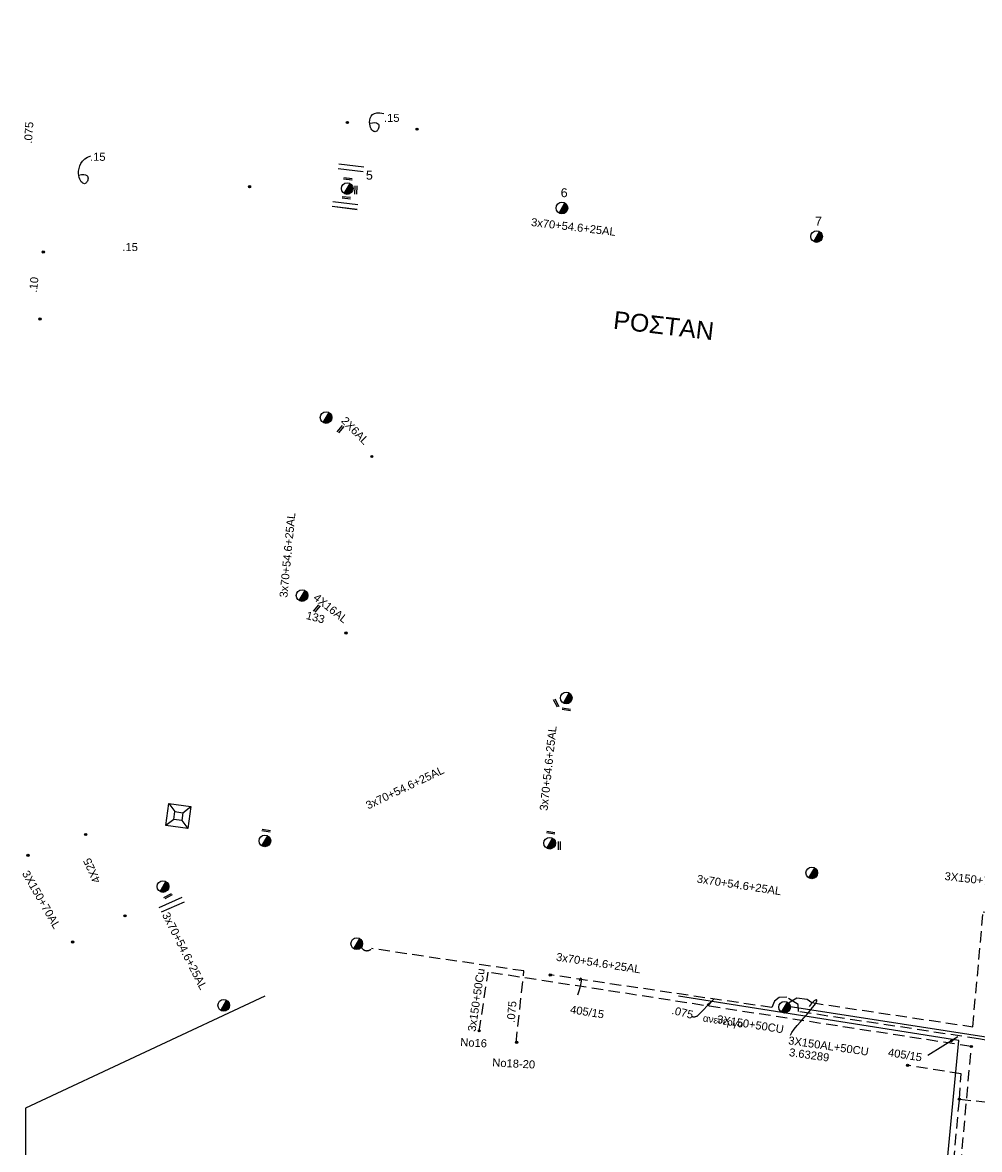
# Model space of a CAD drawing. Header units: millimetres. Extents: x 738 to 2138, y 37 to 533.
# Drawn here: x 985.5 to 1093.1, y 270.9 to 397.6 of the extents above; entities that cross this region are included whole.
import ezdxf

# ---------------------------------------------------------------- set-up
doc = ezdxf.new("R2010")
doc.units = ezdxf.units.MM
doc.linetypes.add('DASHED', pattern=[19.05, 12.7, -6.35])
for name, color, linetype in [('Άγνωστα', 7, 'Continuous'), ('Γυμνά εναέρια ΧΤ (3Φ)   4x16AL', 7, 'Continuous'), ('Επιγραφές - Σχήματα', 7, 'Continuous'), ('Καλώδια ΧΤ   2x6AL', 7, 'DASHED'), ('Καλώδια ΧΤ   3x150 AL+50XLPE', 7, 'DASHED'), ('Καλώδια ΧΤ   3x150+50CU', 7, 'DASHED'), ('Καλώδια ΧΤ   3x150+70 AL', 7, 'DASHED'), ('Καλώδια ΧΤ   3x150AL+50CU', 7, 'DASHED'), ('Μηχανική τομή', 7, 'Continuous'), ('Περίπτερο', 7, 'Continuous'), ('Στύλος ΦΜ', 7, 'Continuous'), ('Στύλος ΦΜ @ 1', 7, 'Continuous'), ('Συνδέσεις', 7, 'Continuous'), ('Συνεστραμμένα ΧΤ   3x70+54.6+25 AL', 7, 'SYN_LINE'), ('Τομή', 7, 'Continuous'), ('Υπόβαθρο ΔΕΗ', 7, 'Continuous'), ('Υπόγεια Καλώδια Δικτύου ΧΤ   .075', 7, 'DASHED'), ('Υπόγεια Καλώδια Δικτύου ΧΤ   .10', 7, 'DASHED'), ('Υπόγεια Καλώδια Δικτύου ΧΤ   .15', 7, 'DASHED'), ('Υπόγεια καλώδια Παροχών ΧΤ   .075', 7, 'DASHED'), ('Υπόγεια καλώδια Παροχών ΧΤ   4x25', 7, 'DASHED')]:
    doc.layers.add(name, color=color, linetype=linetype)
doc.styles.add('arial', font='arial.ttf')
doc.styles.get("Standard").update_dxf_attribs({"font": 'arial.ttf'})
doc.linetypes.add('SYN_LINE', pattern='A,0.5,-0.0001,["/\\/\\/\\/",Standard,S=0.1,R=0,X=0,Y=-0.05],-0.25', length=0.7501)
doc.dimstyles.new('ISO-25', dxfattribs={"dimtxt": 2.5, "dimasz": 2.5, "dimexe": 1.25, "dimexo": 0.625, "dimtad": 1, "dimtxsty": 'Standard', "dimcen": 2.5, "dimadec": 0, "dimazin": 0, "dimtfac": 1, "dimtmove": 0, "dimatfit": 3, "dimfxl": 1, "dimarcsym": 0})

# ---------------------------------------------------------------- blocks, each defined once
blk = doc.blocks.new('_ΣΥΝΔΕΣΗ')
at = {"layer": 'Συνδέσεις', "linetype": 'SYN_LINE', "ltscale": 40}
blk.add_hatch(color=256, dxfattribs=at).paths.add_polyline_path([(-116.75, 2339.64, 1), (-117.75, 2339.64, 1)])
at = {"layer": 'Συνδέσεις'}
blk.add_circle((-117.25, 2339.64), 0.5, dxfattribs=at)
blk = doc.blocks.new('ΥΠΑΡΧΩΝ ΤΣΙΜΕΝΤΕΝΙΟΣ ΣΤΥΛΟΣ')
at = {"layer": 'Στύλος ΦΜ'}
blk.add_hatch(color=7, dxfattribs=at).paths.add_polyline_path([(-1.29, -2.28, 0.574793), (2.62, 0, 0.268822), (1.3, 2.27)])
blk.add_line((-1.29, -2.28), (1.3, 2.27), dxfattribs=at)
blk.add_circle((0, 0), 2.62, dxfattribs=at)
at = {"layer": 'Στύλος ΦΜ', "flags": 4}
for tag, p in [('ΑΡΙΘΜΟΣ', (-4.68, 8.05)), ('ΤΥΠΟΣ', (-4.91, 3.03))]:
    blk.add_attdef(tag, p, '', height=4, dxfattribs=at)
blk = doc.blocks.new('ΠΕΡΙΠΤΕΡΟ')
at = {"layer": 'Περίπτερο', "ltscale": 40}
for p, q in [((-4.94, 4.99), (-1.74, 1.78)), ((1.78, 1.78), (4.99, 4.99)), ((-1.74, -1.74), (-4.94, -4.94)), ((1.78, -1.74), (4.99, -4.94))]:
    blk.add_line(p, q, dxfattribs=at)
for points in [[(-4.94, 4.99), (4.99, 4.99), (4.99, -4.94), (-4.94, -4.94)], [(-1.74, 1.78), (1.78, 1.78), (1.78, -1.74), (-1.74, -1.74)]]:
    blk.add_lwpolyline(points, close=True, dxfattribs=at)
blk = doc.blocks.new('ΜΗΧΑΝΙΚΗ ΤΟΜΗ')
at = {"layer": 'Μηχανική τομή', "ltscale": 40}
for p, q in [((-1.89, 0.78), (1.89, 0.78)), ((1.89, 0), (-1.89, 0))]:
    blk.add_line(p, q, dxfattribs=at)
blk = doc.blocks.new('ΤΟΜΗ')
at = {"layer": 'Τομή', "ltscale": 40}
for p, q in [((-5.68, 0), (5.68, 0)), ((5.68, -2.33), (-5.68, -2.33))]:
    blk.add_line(p, q, dxfattribs=at)

msp = doc.modelspace()

# ---------------------------------------------------------------- linework, layer by layer
at = {"layer": 'Άγνωστα', "color": 5, "linetype": 'DASHED', "const_width": 0.0000003}
msp.add_lwpolyline([(1002.83, 307.18), (1002.1, 301.47), (1001.59, 301.06)], dxfattribs=at)
at = {"layer": 'Άγνωστα', "color": 6, "linetype": 'DASHED', "ltscale": 0.1}
msp.add_lwpolyline([(1055.62, 206.25), (1061.75, 220.32), (1085.24, 212.62), (1085.83, 212.81), (1086.46, 213.88), (1086.12, 215.09), (1086.65, 224.36), (1087.1, 224.86), (1087.51, 225.78), (1087.3, 227.35), (1092.2, 282.5), (1092.2, 282.5)], dxfattribs=at)
at = {"layer": 'Άγνωστα', "color": 5, "linetype": 'DASHED', "ltscale": 0.1}
for points in [[(1090.87, 276.58), (1091.05, 279.42), (1085.04, 280.38)], [(1085.99, 225.14), (1086.47, 225.19), (1086.84, 225.74), (1086.85, 226.66), (1086.35, 227.77), (1090.87, 276.58)], [(1090.87, 276.58), (1097.56, 275.86), (1097.88, 276.28), (1098.16, 277.38)]]:
    msp.add_lwpolyline(points, dxfattribs=at)
at = {"layer": 'Γυμνά εναέρια ΧΤ (3Φ)   4x16AL', "color": 5, "ltscale": 0.1, "const_width": 0.0000003}
msp.add_lwpolyline([(1021.85, 329), (1017.42, 332.79)], dxfattribs=at)
at = {"layer": 'Επιγραφές - Σχήματα'}
for points in [[(1024.49, 386.33), (1024.83, 386.38), (1025.09, 386.39), (1025.28, 386.36), (1025.41, 386.3), (1025.5, 386.22), (1025.54, 386.11), (1025.55, 386), (1025.54, 385.88), (1025.52, 385.77), (1025.48, 385.67), (1025.43, 385.57), (1025.38, 385.49), (1025.31, 385.43), (1025.23, 385.38), (1025.15, 385.37), (1025.06, 385.38), (1024.97, 385.41), (1024.87, 385.48), (1024.78, 385.58), (1024.69, 385.7), (1024.62, 385.85), (1024.56, 386.02), (1024.53, 386.21), (1024.51, 386.43), (1024.53, 386.65), (1024.59, 386.88), (1024.69, 387.1), (1024.84, 387.29), (1025.05, 387.43), (1025.33, 387.5), (1025.68, 387.5), (1026.12, 387.41)], [(991.78, 380.48), (992.12, 380.54), (992.38, 380.55), (992.57, 380.52), (992.7, 380.46), (992.79, 380.37), (992.83, 380.27), (992.84, 380.15), (992.83, 380.04), (992.81, 379.92), (992.77, 379.82), (992.72, 379.72), (992.66, 379.64), (992.6, 379.58), (992.52, 379.54), (992.44, 379.52), (992.35, 379.53), (992.26, 379.57), (992.16, 379.64), (992.07, 379.74), (991.98, 379.87), (991.9, 380.03), (991.84, 380.22), (991.8, 380.43), (991.78, 380.67), (991.78, 380.94), (991.83, 381.23), (991.91, 381.52), (992.04, 381.8), (992.22, 382.07), (992.46, 382.31), (992.78, 382.51), (993.16, 382.65)], [(1061.31, 285.89), (1061.25, 285.86), (1061.19, 285.84), (1061.13, 285.82), (1061.06, 285.81), (1061, 285.81), (1060.93, 285.81), (1060.87, 285.82), (1060.81, 285.83)]]:
    msp.add_lwpolyline(points, dxfattribs=at)
at = {"layer": 'Καλώδια ΧΤ   2x6AL', "color": 5, "const_width": 0.0000003}
msp.add_lwpolyline([(1024.77, 348.85), (1020.11, 352.8)], dxfattribs=at)
at = {"layer": 'Καλώδια ΧΤ   3x150 AL+50XLPE', "color": 173, "ltscale": 0.1, "const_width": 0.0000003}
msp.add_lwpolyline([(977.72, 287.6), (996.99, 297.19)], dxfattribs=at)
at = {"layer": 'Καλώδια ΧΤ   3x150+50CU', "color": 17, "ltscale": 0.1}
for points in [[(1036.85, 284.2), (1037.85, 290.84)], [(1092.2, 282.5), (1037.85, 290.85)]]:
    msp.add_lwpolyline(points, dxfattribs=at)
at = {"layer": 'Καλώδια ΧΤ   3x150+70 AL', "color": 173, "const_width": 0.0000003}
msp.add_lwpolyline([(986.08, 304), (991.11, 294.26)], dxfattribs=at)
at = {"layer": 'Καλώδια ΧΤ   3x150AL+50CU', "color": 30, "ltscale": 0.1}
for points in [[(1092.37, 284.71), (1092.37, 284.71), (1093.53, 297.63), (1098.41, 297.23)], [(1071.63, 287.4), (1072.59, 287.97), (1073.72, 287.83), (1074.28, 287.43), (1092.37, 284.71), (1092.37, 284.71), (1092.37, 284.71)]]:
    msp.add_lwpolyline(points, dxfattribs=at)
at = {"layer": 'Συνεστραμμένα ΧΤ   3x70+54.6+25 AL', "color": 1, "ltscale": 10, "const_width": 0.0000003}
msp.add_lwpolyline([(1026.12, 411.39), (1022.07, 379.63), (1022.08, 379.71)], dxfattribs=at)
at = {"layer": 'Συνεστραμμένα ΧΤ   3x70+54.6+25 AL', "color": 5, "ltscale": 10, "const_width": 0.0000003}
for points in [[(1021.92, 378.33), (1019.06, 353.58), (1016.36, 333.55), (1012.81, 306.26)], [(1013.36, 305.45), (1046.06, 321.41)], [(1046.68, 321.04), (1044.85, 306.01)], [(1001.91, 300.36), (1012.24, 305.18)], [(1045.39, 305.15), (1104.5, 297.45)]]:
    msp.add_lwpolyline(points, dxfattribs=at)
at = {"layer": 'Συνεστραμμένα ΧΤ   3x70+54.6+25 AL', "color": 62, "ltscale": 10, "const_width": 0.0000003}
for points in [[(1022.64, 378.87), (1045.53, 376.58)], [(1046.7, 376.44), (1074.2, 373.33)], [(1075.35, 373.22), (1105.06, 370.6)]]:
    msp.add_lwpolyline(points, dxfattribs=at)
at = {"layer": 'Συνεστραμμένα ΧΤ   3x70+54.6+25 AL', "color": 30, "ltscale": 10, "const_width": 0.0000003}
for points in [[(1001.6, 299.86), (1007.83, 287.73)], [(1008.72, 287.32), (1022.56, 294.47)], [(1023.31, 294.67), (1070.79, 287.44)]]:
    msp.add_lwpolyline(points, dxfattribs=at)
at = {"layer": 'Συνεστραμμένα ΧΤ   3x70+54.6+25 AL', "color": 30, "ltscale": 10}
msp.add_lwpolyline([(1071.6, 287.04), (1099.41, 282.72), (1152.41, 274.64), (1173.88, 271.43)], dxfattribs=at)
at = {"layer": 'Υπόβαθρο ΔΕΗ', "ltscale": 0.1, "const_width": 0.0000003}
for points in [[(953.98, 411.72), (949.94, 383.54), (1011.86, 380.69), (1015.7, 411.72)], [(1028.05, 411.65), (1023.28, 379.89), (1092.9, 372.44), (1097.93, 411.72)], [(948.99, 372.97), (949.25, 372.84), (1011.14, 370), (1001.32, 301.42), (948.18, 275.92), (935.3, 283.92), (935.3, 283.92), (949.12, 372.91)], [(1022.44, 369.22), (1091.9, 361.44), (1089.56, 343.27), (1022.76, 312.36), (1015.55, 317.53), (1022.51, 369.21)], [(1069.28, 315.32), (1146.47, 352.3), (1184, 352.3), (1175.95, 289.52), (1067.81, 303.78), (1069.35, 315.43)]]:
    msp.add_lwpolyline(points, dxfattribs=at)
at = {"layer": 'Υπόβαθρο ΔΕΗ'}
msp.add_lwpolyline([(1012.73, 288.16), (985.79, 275.55), (985.72, 252.88), (1061.6, 223.03), (1084.4, 215.9), (1090.79, 283.17), (1059.27, 288.16)], dxfattribs=at)
for points in [[(1047.95, 288.32), (1048.39, 289.57), (1048.39, 290.51), (1048.12, 290.07), (1048.12, 289.87)], [(1071.86, 283.76), (1072.17, 284.49), (1075.2, 287.62), (1074.67, 287.87), (1074.28, 287.43), (1073.98, 287.01)]]:
    msp.add_open_spline(points, degree=3, dxfattribs=at)
at = {"layer": 'Υπόγεια Καλώδια Δικτύου ΧΤ   .075', "color": 30, "ltscale": 0.1}
msp.add_lwpolyline([(1040.99, 282.87), (1041.88, 290.99), (1024.73, 293.51, -0.537929), (1023.59, 293.66)], format="xyb", dxfattribs=at)
at = {"layer": 'Υπόγεια Καλώδια Δικτύου ΧΤ   .075', "ltscale": 0.1}
msp.add_lwpolyline([(1097.79, 282.47), (1093.02, 283.37), (1072.75, 286.43), (1072.73, 287.24), (1071.45, 288.04), (1070.6, 288.01), (1070.05, 287.6), (1069.77, 286.88), (1044.89, 290.54)], dxfattribs=at)
at = {"layer": 'Υπόγεια Καλώδια Δικτύου ΧΤ   .10', "color": 2, "ltscale": 0.1, "const_width": 0.0000003}
msp.add_lwpolyline([(987.8, 371.88), (987.8, 371.88), (987.43, 364.22)], dxfattribs=at)
at = {"layer": 'Υπόγεια Καλώδια Δικτύου ΧΤ   .15', "color": 2, "ltscale": 0.1, "const_width": 0.0000003}
for points in [[(980.34, 381.31), (980.34, 380.28), (1020.97, 378.82), (1022.02, 386.4), (1029.86, 385.65)], [(1011, 379.11), (1010.51, 370.93), (1010.51, 370.93), (987.8, 371.84)]]:
    msp.add_lwpolyline(points, dxfattribs=at)
at = {"layer": 'Υπόγεια καλώδια Παροχών ΧΤ   4x25', "color": 173, "ltscale": 0.1, "const_width": 0.0000003}
msp.add_lwpolyline([(996.99, 297.19), (992.57, 306.34)], dxfattribs=at)

# ---------------------------------------------------------------- block references
at = {"layer": 'Άγνωστα', "color": 62, "xscale": 0.25, "yscale": 0.25, "zscale": 0.25}
for p in [(1054.08, -236.06), (1015.39, -280.91), (1020.42, -290.65)]:
    msp.add_blockref('_ΣΥΝΔΕΣΗ', p, dxfattribs=at)
at = {"layer": 'Γυμνά εναέρια ΧΤ (3Φ)   4x16AL', "color": 62, "xscale": 0.25, "yscale": 0.25, "zscale": 0.25}
msp.add_blockref('_ΣΥΝΔΕΣΗ', (1051.16, -255.91), dxfattribs=at)
at = {"layer": 'Μηχανική τομή'}
for p, xscale, yscale, zscale, rotation in [((1022.06, 379.97), 0.2500000000000095, 0.2500000000000095, 0.2500000000000095, 353.6928718281263), ((1022.07, 379.97), 0.2500000000000095, 0.2500000000000095, 0.2500000000000095, 353.6928718281263), ((1022.87, 378.82), 0.2499999999999919, 0.2499999999999919, 0.2499999999999919, 268.9201954650647), ((1021.88, 377.85), 0.2500000000000095, 0.2500000000000095, 0.2500000000000095, 353.6928718281263), ((1021.31, 351.86), 0.2499999999999873, 0.2499999999999873, 0.2499999999999873, 50.40769923530171), ((1018.64, 331.69), 0.2499999999999873, 0.2499999999999873, 0.2499999999999873, 50.40769923530171), ((1045.42, 321.07), 0.2499999999999453, 0.2499999999999453, 0.2499999999999453, 298.351388403533), ((1046.63, 320.31), 0.2499999999999937, 0.2499999999999937, 0.2499999999999937, 351.0987905322313), ((1012.86, 306.68), 0.2499999999999937, 0.2499999999999937, 0.2499999999999937, 351.0987905322313), ((1044.87, 306.46), 0.2499999999999937, 0.2499999999999937, 0.2499999999999937, 351.0987905322313), ((1045.76, 305.08), 0.2499999999999684, 0.2499999999999684, 0.2499999999999684, 269.9856395987192), ((1001.89, 299.32), 0.2499999999999676, 0.2499999999999676, 0.2499999999999676, 28.55885242206401)]:
    msp.add_blockref('ΜΗΧΑΝΙΚΗ ΤΟΜΗ', p, dxfattribs=dict(at, xscale=xscale, yscale=yscale, zscale=zscale, rotation=rotation))
at = {"layer": 'Περίπτερο', "xscale": 0.2499999999999613, "yscale": 0.2499999999999613, "zscale": 0.2499999999999613, "rotation": 352.3327341119539}
msp.add_blockref('ΠΕΡΙΠΤΕΡΟ', (1002.99, 308.41), dxfattribs=at)
at = {"layer": 'Στύλος ΦΜ @ 1', "ltscale": 40}
ref = msp.add_blockref('ΥΠΑΡΧΩΝ ΤΣΙΜΕΝΤΕΝΙΟΣ ΣΤΥΛΟΣ', (1021.99, 378.98), dxfattribs=dict(at, xscale=0.25, yscale=0.25, zscale=0.25))
ref.add_attrib('ΤΥΠΟΣ', '5', (1024.1, 379.98), dxfattribs={"layer": 'Στύλος ΦΜ', "height": 1, "flags": 4})
at = {"layer": 'Στύλος ΦΜ @ 1', "ltscale": 40, "xscale": 0.25, "yscale": 0.25, "zscale": 0.25}
for p in [(1021.99, 378.98), (1046.15, 376.79), (1046.15, 376.79), (1046.15, 376.79), (1074.8, 373.58), (1019.62, 353.23), (1019.62, 353.23), (1019.62, 353.23), (1019.62, 353.23), (1016.92, 333.21), (1016.92, 333.21), (1046.64, 321.69), (1046.64, 321.69), (1012.73, 305.62), (1012.73, 305.62), (1044.77, 305.36), (1044.77, 305.36), (1044.77, 305.36), (1044.77, 305.36), (1074.26, 302.02), (1074.26, 302.02), (1001.27, 300.49), (1001.27, 300.49), (1023.07, 294.06), (1023.07, 294.06), (1008.1, 287.13), (1071.19, 286.92)]:
    msp.add_blockref('ΥΠΑΡΧΩΝ ΤΣΙΜΕΝΤΕΝΙΟΣ ΣΤΥΛΟΣ', p, dxfattribs=at)
at = {"layer": 'Στύλος ΦΜ @ 1', "ltscale": 40}
ref = msp.add_blockref('ΥΠΑΡΧΩΝ ΤΣΙΜΕΝΤΕΝΙΟΣ ΣΤΥΛΟΣ', (1046.15, 376.79), dxfattribs=dict(at, xscale=0.25, yscale=0.25, zscale=0.25))
ref.add_attrib('ΤΥΠΟΣ', '6', (1046.01, 378.01), dxfattribs={"layer": 'Στύλος ΦΜ', "height": 1, "flags": 4})
ref = msp.add_blockref('ΥΠΑΡΧΩΝ ΤΣΙΜΕΝΤΕΝΙΟΣ ΣΤΥΛΟΣ', (1074.8, 373.58), dxfattribs=dict(at, xscale=0.25, yscale=0.25, zscale=0.25))
ref.add_attrib('ΤΥΠΟΣ', '7', (1074.62, 374.8), dxfattribs={"layer": 'Στύλος ΦΜ', "height": 1, "flags": 4})
at = {"layer": 'Συνδέσεις', "xscale": 0.25, "yscale": 0.25, "zscale": 0.25}
for p in [(1074.15, -294.36), (1066.15, -300.65), (1070.36, -301.93), (1121.51, -302.41), (1114.35, -304.53), (1120.18, -308.33)]:
    msp.add_blockref('_ΣΥΝΔΕΣΗ', p, dxfattribs=at)
at = {"layer": 'Τομή'}
for p, xscale, yscale, zscale, rotation in [((1022.46, 381.6), 0.2500000000000274, 0.2500000000000274, 0.2500000000000274, 353.1094198194755), ((1022.46, 381.6), 0.2500000000000274, 0.2500000000000274, 0.2500000000000274, 353.1094198194755), ((1021.79, 377.36), 0.2500000000000274, 0.2500000000000274, 0.2500000000000274, 353.1094198194755), ((1021.79, 377.35), 0.2500000000000274, 0.2500000000000274, 0.2500000000000274, 353.1094198194755), ((1002.13, 298.71), 0.249999999999991, 0.249999999999991, 0.249999999999991, 23.68134645275256)]:
    msp.add_blockref('ΤΟΜΗ', p, dxfattribs=dict(at, xscale=xscale, yscale=yscale, zscale=zscale, rotation=rotation))
at = {"layer": 'Υπόγεια Καλώδια Δικτύου ΧΤ   .10', "color": 62, "xscale": 0.25, "yscale": 0.25, "zscale": 0.25}
for p in [(1017.11, -213.07), (1016.75, -220.59)]:
    msp.add_blockref('_ΣΥΝΔΕΣΗ', p, dxfattribs=at)
at = {"layer": 'Υπόγεια Καλώδια Δικτύου ΧΤ   .15', "color": 62, "xscale": 0.25, "yscale": 0.25, "zscale": 0.25}
for p in [(1051.33, -198.51), (1059.17, -199.26), (1040.32, -205.73)]:
    msp.add_blockref('_ΣΥΝΔΕΣΗ', p, dxfattribs=at)
at = {"layer": 'Υπόγεια καλώδια Παροχών ΧΤ   4x25', "color": 62, "xscale": 0.25, "yscale": 0.25, "zscale": 0.25}
for p in [(1021.89, -278.57), (1026.31, -287.72)]:
    msp.add_blockref('_ΣΥΝΔΕΣΗ', p, dxfattribs=at)

# ---------------------------------------------------------------- texts
at = {"layer": 'Άγνωστα', "color": 7}
note = msp.add_mtext_dynamic_manual_height_columns('{\\H0.44444x;ανενεργο}\\P', width=1.8, gutter_width=12.5, heights=[0.0453, 0], dxfattribs=dict(at, insert=(1047.96, 288.35), char_height=1.8, attachment_point=1, rotation=351))
for column, words in zip(note.columns.linked_columns, ['\\P']):
    column.text = words
at = {"layer": 'Γυμνά εναέρια ΧΤ (3Φ)   4x16AL', "insert": (1018.66, 333.52), "char_height": 0.9, "width": 84.1859, "attachment_point": 1, "rotation": 321.7304, "style": 'arial'}
msp.add_mtext('4X16AL', dxfattribs=at)
at = {"layer": 'Επιγραφές - Σχήματα', "attachment_point": 1, "style": 'arial'}
for s, insert, char_height, width, rotation in [('ΡΟΣΤΑΝ', (1052.08, 365.22), 2, 42.5503, 353.3681), ('133', (1017.52, 331.46), 0.9, 3.8895, 345.3318), ('405/15', (1047.16, 287.14), 0.9, 84.1859, 351), ('No16', (1034.74, 283.45), 0.9, 84.1859, 357.098), ('3.63289', (1071.78, 282.32), 0.9, 84.1859, 352), ('405/15', (1082.92, 282.31), 0.9, 84.1859, 351), ('No18-20', (1038.34, 281.16), 0.9, 84.1859, 357.098)]:
    msp.add_mtext(s, dxfattribs=dict(at, insert=insert, char_height=char_height, width=width, rotation=rotation))
at = {"layer": 'Καλώδια ΧΤ   2x6AL', "insert": (1021.88, 353.42), "char_height": 0.9, "width": 84.1859, "attachment_point": 1, "rotation": 314.5157, "style": 'arial'}
msp.add_mtext('2X6AL', dxfattribs=at)
at = {"layer": 'Καλώδια ΧΤ   3x150+50CU', "insert": (1063.68, 286.04), "char_height": 0.9, "width": 84.1859, "attachment_point": 1, "rotation": 351.0993, "style": 'arial'}
msp.add_mtext('3X150+50CU', dxfattribs=at)
at = {"layer": 'Καλώδια ΧΤ   3x150+70 AL', "char_height": 0.9, "width": 84.1859, "attachment_point": 1, "style": 'arial'}
for insert, rotation in [((986.16, 302.41), 299.9037), ((1089.26, 302.13), 353.3658)]:
    msp.add_mtext('3X150+70AL', dxfattribs=dict(at, insert=insert, rotation=rotation))
at = {"layer": 'Καλώδια ΧΤ   3x150AL+50CU', "insert": (1071.69, 283.65), "char_height": 0.9, "width": 84.1859, "attachment_point": 1, "rotation": 351.8275, "style": 'arial'}
msp.add_mtext('3X150AL+50CU', dxfattribs=at)
at = {"layer": 'Συνεστραμμένα ΧΤ   3x70+54.6+25 AL', "char_height": 0.9, "width": 84.1859, "attachment_point": 1, "style": 'arial'}
for insert, rotation in [((1042.74, 375.67), 353.2659), ((1014.36, 333.03), 84.5312), ((1043.63, 309.07), 83.8365), ((1023.96, 309.96), 25.5002), ((1061.41, 301.83), 351.4046), ((1001.94, 297.72), 296.9827), ((1045.58, 293.05), 351.4046)]:
    msp.add_mtext('3x70+54.6+25AL', dxfattribs=dict(at, insert=insert, rotation=rotation))
at = {"layer": 'Υπόγεια Καλώδια Δικτύου ΧΤ   .075', "insert": (1058.64, 287.05), "char_height": 0.9, "width": 84.1859, "attachment_point": 1, "rotation": 346.4377, "style": 'arial'}
msp.add_mtext('.075', dxfattribs=at)
at = {"layer": 'Υπόγεια Καλώδια Δικτύου ΧΤ   .10', "insert": (986.19, 367.34), "char_height": 0.9, "width": 84.1859, "attachment_point": 1, "rotation": 84.1398, "style": 'arial'}
msp.add_mtext('.10', dxfattribs=at)
at = {"layer": 'Υπόγεια Καλώδια Δικτύου ΧΤ   .15', "char_height": 0.9, "width": 84.1859, "attachment_point": 1, "rotation": 359.8479, "style": 'arial'}
for insert in [(1026.13, 387.38), (993.06, 383), (996.7, 372.85)]:
    msp.add_mtext('.15', dxfattribs=dict(at, insert=insert))
at = {"layer": 'Υπόγεια καλώδια Παροχών ΧΤ   .075', "char_height": 0.9, "width": 84.1859, "attachment_point": 1, "style": 'arial'}
for s, insert, rotation in [('.075', (985.63, 384.07), 86.1187), ('3x150+50Cu', (1035.54, 284.26), 81.5877), ('.075', (1039.93, 285.22), 84.9392)]:
    msp.add_mtext(s, dxfattribs=dict(at, insert=insert, rotation=rotation))
at = {"layer": 'Υπόγεια καλώδια Παροχών ΧΤ   4x25', "insert": (993.45, 300.74), "char_height": 0.9, "width": 84.1859, "attachment_point": 1, "rotation": 113.978, "style": 'arial'}
msp.add_mtext('4X25', dxfattribs=at)

# ---------------------------------------------------------------- leaders
at = {"layer": 'Επιγραφές - Σχήματα'}
msp.add_leader([(1063.25, 287.83), (1061.31, 285.89)], dimstyle='ISO-25', override={"dimasz": 1, "dimgap": 0.625, "dimtad": 0}, dxfattribs=at)
at = {"layer": 'Επιγραφές - Σχήματα', "ltscale": 40}
msp.add_leader([(1090.69, 283.58), (1087.32, 281.5)], dimstyle='ISO-25', override={"dimasz": 1, "dimtad": 0}, dxfattribs=at)

doc.saveas('drawing.dxf')
